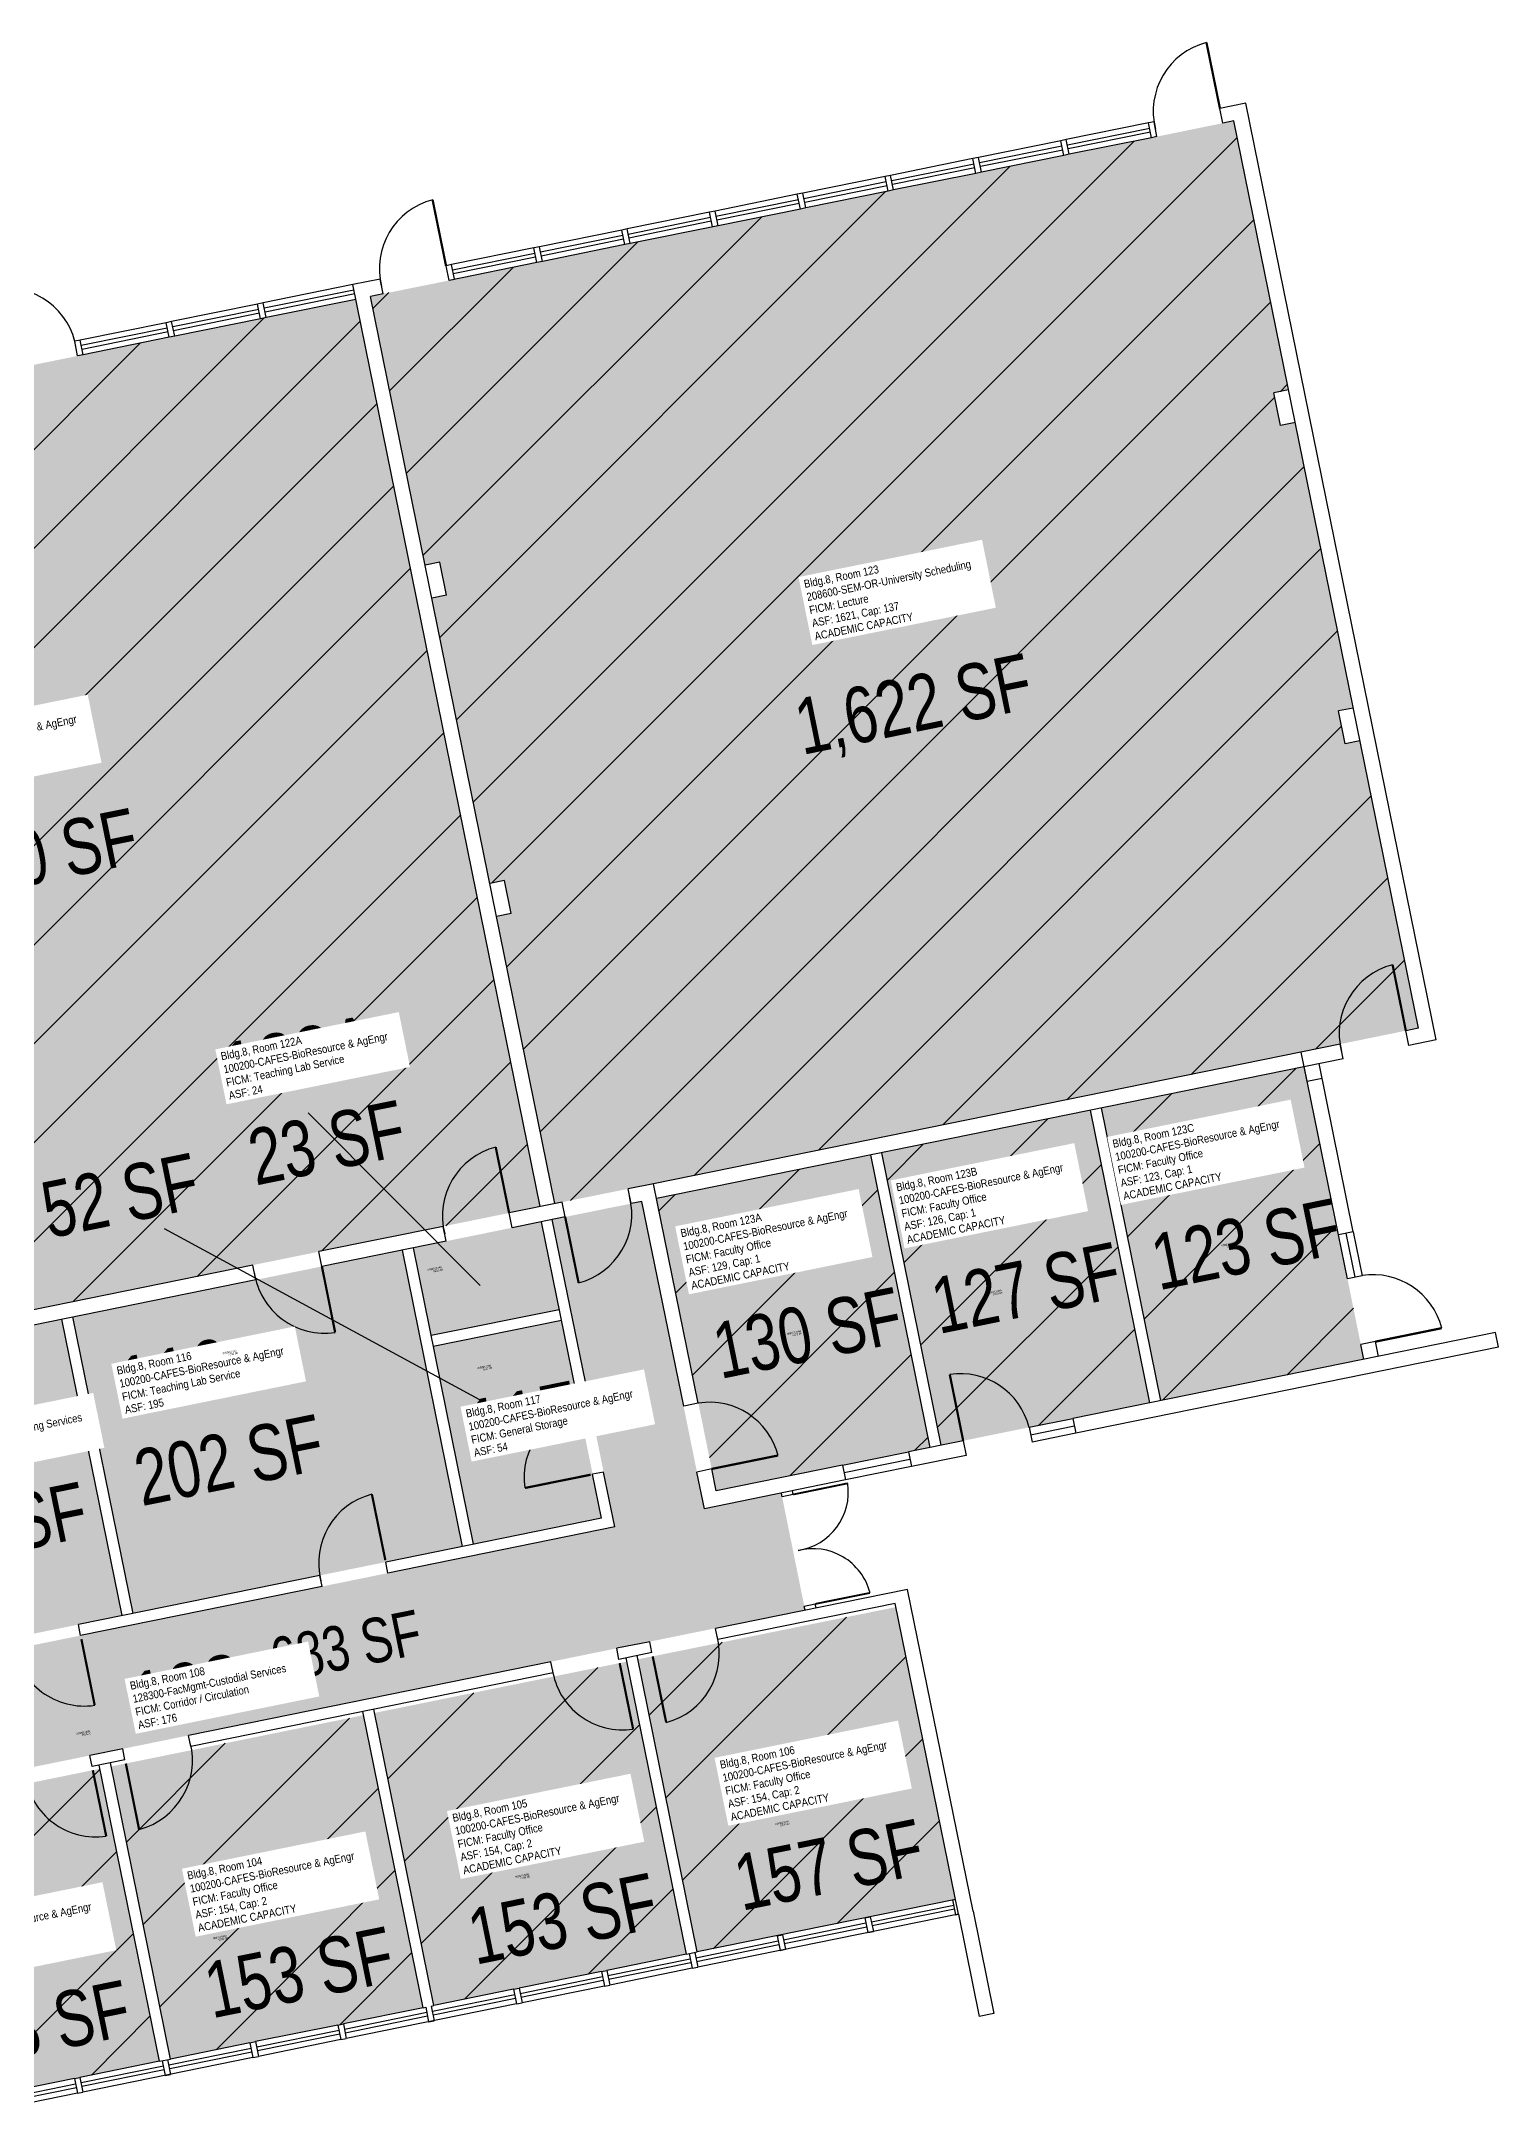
# Model space of a CAD drawing. Header units: inches. Extents: x 69208664 to 69211782, y 27684796 to 27686264.
# Drawn here: x 69211001 to 69211782, y 27685155 to 27686264 of the extents above; entities that cross this region are included whole.
import ezdxf
from ezdxf.enums import TextEntityAlignment as Align

# ---------------------------------------------------------------- set-up
doc = ezdxf.new("R2010")
doc.units = ezdxf.units.IN
doc.header["$MEASUREMENT"] = 0
for name, color, linetype in [('A-DOOR', 2, 'CONTINUOUS'), ('A-GLAZ', 1, 'CONTINUOUS'), ('A-IDEN-RNUM', 7, 'CONTINUOUS'), ('A-IDEN-SNUM', 4, 'CONTINUOUS'), ('A-IDEN-VNUM', 4, 'CONTINUOUS'), ('A-WALL', 5, 'CONTINUOUS'), ('AREA-TEXT', 3, 'CONTINUOUS'), ('Rooms-Capacity', 4, 'CONTINUOUS'), ('Rooms-Category-Color', 7, 'CONTINUOUS'), ('Rooms-College-Color', 7, 'CONTINUOUS'), ('Rooms-Department-Color', 7, 'CONTINUOUS'), ('Rooms-Division-Color', 7, 'CONTINUOUS'), ('Rooms-Information', 7, 'CONTINUOUS')]:
    doc.layers.add(name, color=color, linetype=linetype)
doc.styles.add('CP_AREA', font='arial.ttf', dxfattribs={"height": 15})
doc.styles.add('CP_ROOMSNUMBER', font='arial.ttf', dxfattribs={"height": 1})
doc.styles.add('CP_ROOMVNUMBER', font='arial.ttf', dxfattribs={"width": 0.85, "height": 0.075})
pattern_1 = [(45, (0, 0), (-26.516504294, 26.516504294), [])]

msp = doc.modelspace()

# ---------------------------------------------------------------- hatches: boundary and pattern name
at = {"layer": 'Rooms-Capacity'}
h = msp.add_hatch(dxfattribs=at)
h.set_pattern_fill('ANSI31', color=256, scale=300, style=0)
h.set_pattern_definition(pattern_1)
h.paths.add_polyline_path([(69211329.1, 27685652.5), (69211676, 27685723), (69211738.7, 27685735.8), (69211707.4, 27685889.7), (69211699.5, 27685888.1), (69211696, 27685905.7), (69211703.8, 27685907.3), (69211672.8, 27686060.2), (69211664.9, 27686058.6), (69211661.3, 27686076.2), (69211669.2, 27686077.8), (69211639.9, 27686221.8), (69211595.8, 27686212.8), (69211551.7, 27686203.9), (69211548.8, 27686203.3), (69211504.7, 27686194.3), (69211501.7, 27686193.7), (69211457.6, 27686184.8), (69211454.7, 27686184.2), (69211410.6, 27686175.2), (69211407.7, 27686174.6), (69211363.6, 27686165.6), (69211360.6, 27686165), (69211316.5, 27686156.1), (69211313.6, 27686155.5), (69211269.5, 27686146.5), (69211266.5, 27686145.9), (69211219.5, 27686136.3), (69211177.4, 27686127.8), (69211206.7, 27685983.8), (69211214.5, 27685985.4), (69211218.1, 27685967.8), (69211210.3, 27685966.2), (69211241.3, 27685813.3), (69211249.2, 27685814.9), (69211252.8, 27685797.3), (69211244.9, 27685795.7), (69211276.2, 27685641.8)])
h = msp.add_hatch(dxfattribs=at)
h.set_pattern_fill('ANSI31', color=256, scale=300, style=0)
h.set_pattern_definition(pattern_1)
h.paths.add_polyline_path([(69211268.4, 27685640.2), (69211169.6, 27686126.2), (69211121.6, 27686116.4), (69211118.6, 27686115.8), (69211072.6, 27686106.5), (69211069.6, 27686105.9), (69211023.5, 27686096.5), (69210983.3, 27686088.3), (69210937.3, 27686079), (69210934.3, 27686078.4), (69210888.3, 27686069), (69210885.3, 27686068.4), (69210839.3, 27686059), (69210801.1, 27686051.3), (69210798.1, 27686050.7), (69210753.1, 27686041.5), (69210750.1, 27686040.9), (69210704.1, 27686031.6), (69210703.1, 27686031.4), (69210801.9, 27685545.3)])
h = msp.add_hatch(dxfattribs=at)
h.set_pattern_fill('ANSI31', color=256, scale=300, style=0)
h.set_pattern_definition(pattern_1)
h.paths.add_polyline_path([(69211568.9, 27685693.1), (69211677.6, 27685715.2), (69211709.5, 27685558.4), (69211600.7, 27685536.3)])
h = msp.add_hatch(dxfattribs=at)
h.set_pattern_fill('ANSI31', color=256, scale=300, style=0)
h.set_pattern_definition(pattern_1)
h.paths.add_polyline_path([(69211483.1, 27685512.4), (69211594.8, 27685535.1), (69211563, 27685691.9), (69211451.3, 27685669.1)])
h = msp.add_hatch(dxfattribs=at)
h.set_pattern_fill('ANSI31', color=256, scale=300, style=0)
h.set_pattern_definition(pattern_1)
h.paths.add_polyline_path([(69211330.7, 27685644.6), (69211445.4, 27685668), (69211477.2, 27685511.2), (69211362.6, 27685487.9)])
h = msp.add_hatch(dxfattribs=at)
h.set_pattern_fill('ANSI31', color=256, scale=300, style=0)
h.set_pattern_definition(pattern_1)
h.paths.add_polyline_path([(69211320.7, 27685397.7), (69211352.5, 27685241), (69211490.7, 27685269.1), (69211458.9, 27685425.7)])
h = msp.add_hatch(dxfattribs=at)
h.set_pattern_fill('ANSI31', color=256, scale=300, style=0)
h.set_pattern_definition(pattern_1)
h.paths.add_polyline_path([(69211314.8, 27685396.5), (69211179.6, 27685369), (69211211.4, 27685212.3), (69211254.1, 27685221), (69211257, 27685221.6), (69211301.1, 27685230.5), (69211304, 27685231.1), (69211346.7, 27685239.8)])
h = msp.add_hatch(dxfattribs=at)
h.set_pattern_fill('ANSI31', color=256, scale=300, style=0)
h.set_pattern_definition(pattern_1)
h.paths.add_polyline_path([(69211038.5, 27685340.3), (69211070.3, 27685183.6), (69211112.9, 27685192.3), (69211115.9, 27685192.9), (69211160, 27685201.8), (69211162.9, 27685202.4), (69211205.6, 27685211.1), (69211173.7, 27685367.8)])
h = msp.add_hatch(dxfattribs=at)
h.set_pattern_fill('ANSI31', color=256, scale=300, style=0)
h.set_pattern_definition(pattern_1)
h.paths.add_polyline_path([(69210897.4, 27685311.6), (69210929.2, 27685154.9), (69210971.8, 27685163.6), (69210974.8, 27685164.2), (69211018.9, 27685173.1), (69211021.8, 27685173.7), (69211064.4, 27685182.4), (69211032.6, 27685339.1)])
at = {"layer": 'Rooms-Category-Color', "true_color": 0xffff64}
msp.add_hatch(color=51, dxfattribs=at).paths.add_polyline_path([(69211329.1, 27685652.5), (69211676, 27685723), (69211738.7, 27685735.8), (69211707.4, 27685889.7), (69211699.5, 27685888.1), (69211696, 27685905.7), (69211703.8, 27685907.3), (69211672.8, 27686060.2), (69211664.9, 27686058.6), (69211661.3, 27686076.2), (69211669.2, 27686077.8), (69211639.9, 27686221.8), (69211595.8, 27686212.8), (69211551.7, 27686203.9), (69211548.8, 27686203.3), (69211504.7, 27686194.3), (69211501.7, 27686193.7), (69211457.6, 27686184.8), (69211454.7, 27686184.2), (69211410.6, 27686175.2), (69211407.7, 27686174.6), (69211363.6, 27686165.6), (69211360.6, 27686165), (69211316.5, 27686156.1), (69211313.6, 27686155.5), (69211269.5, 27686146.5), (69211266.5, 27686145.9), (69211219.5, 27686136.3), (69211177.4, 27686127.8), (69211206.7, 27685983.8), (69211214.5, 27685985.4), (69211218.1, 27685967.8), (69211210.3, 27685966.2), (69211241.3, 27685813.3), (69211249.2, 27685814.9), (69211252.8, 27685797.3), (69211244.9, 27685795.7), (69211276.2, 27685641.8)])
at = {"layer": 'Rooms-Category-Color', "true_color": 0xe3f498}
for points in [[(69211268.4, 27685640.2), (69211169.6, 27686126.2), (69211121.6, 27686116.4), (69211118.6, 27686115.8), (69211072.6, 27686106.5), (69211069.6, 27686105.9), (69211023.5, 27686096.5), (69210983.3, 27686088.3), (69210937.3, 27686079), (69210934.3, 27686078.4), (69210888.3, 27686069), (69210885.3, 27686068.4), (69210839.3, 27686059), (69210801.1, 27686051.3), (69210798.1, 27686050.7), (69210753.1, 27686041.5), (69210750.1, 27686040.9), (69210704.1, 27686031.6), (69210703.1, 27686031.4), (69210801.9, 27685545.3)], [(69211200.4, 27685618.1), (69211209.9, 27685571.1), (69211278.5, 27685585), (69211269, 27685632.1)], [(69211050.4, 27685422.3), (69211226.8, 27685458.2), (69211194.5, 27685616.9), (69211018.1, 27685581.1)]]:
    msp.add_hatch(color=61, dxfattribs=at).paths.add_polyline_path(points)
at = {"layer": 'Rooms-Category-Color', "true_color": 0xfa9ba3}
for points in [[(69211568.9, 27685693.1), (69211677.6, 27685715.2), (69211709.5, 27685558.4), (69211600.7, 27685536.3)], [(69211483.1, 27685512.4), (69211594.8, 27685535.1), (69211563, 27685691.9), (69211451.3, 27685669.1)], [(69211330.7, 27685644.6), (69211445.4, 27685668), (69211477.2, 27685511.2), (69211362.6, 27685487.9)], [(69211320.7, 27685397.7), (69211352.5, 27685241), (69211490.7, 27685269.1), (69211458.9, 27685425.7)], [(69211314.8, 27685396.5), (69211179.6, 27685369), (69211211.4, 27685212.3), (69211254.1, 27685221), (69211257, 27685221.6), (69211301.1, 27685230.5), (69211304, 27685231.1), (69211346.7, 27685239.8)], [(69211038.5, 27685340.3), (69211070.3, 27685183.6), (69211112.9, 27685192.3), (69211115.9, 27685192.9), (69211160, 27685201.8), (69211162.9, 27685202.4), (69211205.6, 27685211.1), (69211173.7, 27685367.8)], [(69210897.4, 27685311.6), (69210929.2, 27685154.9), (69210971.8, 27685163.6), (69210974.8, 27685164.2), (69211018.9, 27685173.1), (69211021.8, 27685173.7), (69211064.4, 27685182.4), (69211032.6, 27685339.1)]]:
    msp.add_hatch(color=241, dxfattribs=at).paths.add_polyline_path(points)
at = {"layer": 'Rooms-Category-Color', "true_color": 0xadadad}
for points in [[(69210591.1, 27685347.3), (69210569.2, 27685455.2), (69210610.3, 27685463.5), (69210602, 27685504.7), (69210794, 27685543.7), (69210782.9, 27685598.7), (69210602.5, 27685562), (69210585.8, 27685644.3), (69210534.9, 27685634), (69210551.6, 27685551.5), (69210488.9, 27685538.8), (69210547.8, 27685248.7), (69211410.2, 27685424.1), (69211397.5, 27685486.8), (69211356.3, 27685478.4), (69211322.8, 27685643), (69211274.8, 27685633.3), (69211308.3, 27685468.6), (69210595.9, 27685323.8)], [(69211012.2, 27685579.9), (69210900.5, 27685557.2), (69210932.8, 27685398.4), (69211044.5, 27685421.1)]]:
    msp.add_hatch(color=253, dxfattribs=at).paths.add_polyline_path(points)
at = {"layer": 'Rooms-Category-Color', "true_color": 0xe3c5e1}
msp.add_hatch(color=254, dxfattribs=at).paths.add_polyline_path([(69211211.1, 27685565.2), (69211232.6, 27685459.4), (69211301.2, 27685473.3), (69211279.7, 27685579.2)])
at = {"layer": 'Rooms-College-Color', "true_color": 0xffff64}
msp.add_hatch(color=51, dxfattribs=at).paths.add_polyline_path([(69211329.1, 27685652.5), (69211676, 27685723), (69211738.7, 27685735.8), (69211707.4, 27685889.7), (69211699.5, 27685888.1), (69211696, 27685905.7), (69211703.8, 27685907.3), (69211672.8, 27686060.2), (69211664.9, 27686058.6), (69211661.3, 27686076.2), (69211669.2, 27686077.8), (69211639.9, 27686221.8), (69211595.8, 27686212.8), (69211551.7, 27686203.9), (69211548.8, 27686203.3), (69211504.7, 27686194.3), (69211501.7, 27686193.7), (69211457.6, 27686184.8), (69211454.7, 27686184.2), (69211410.6, 27686175.2), (69211407.7, 27686174.6), (69211363.6, 27686165.6), (69211360.6, 27686165), (69211316.5, 27686156.1), (69211313.6, 27686155.5), (69211269.5, 27686146.5), (69211266.5, 27686145.9), (69211219.5, 27686136.3), (69211177.4, 27686127.8), (69211206.7, 27685983.8), (69211214.5, 27685985.4), (69211218.1, 27685967.8), (69211210.3, 27685966.2), (69211241.3, 27685813.3), (69211249.2, 27685814.9), (69211252.8, 27685797.3), (69211244.9, 27685795.7), (69211276.2, 27685641.8)])
at = {"layer": 'Rooms-College-Color', "true_color": 0xe3c5e1}
for points in [[(69211268.4, 27685640.2), (69211169.6, 27686126.2), (69211121.6, 27686116.4), (69211118.6, 27686115.8), (69211072.6, 27686106.5), (69211069.6, 27686105.9), (69211023.5, 27686096.5), (69210983.3, 27686088.3), (69210937.3, 27686079), (69210934.3, 27686078.4), (69210888.3, 27686069), (69210885.3, 27686068.4), (69210839.3, 27686059), (69210801.1, 27686051.3), (69210798.1, 27686050.7), (69210753.1, 27686041.5), (69210750.1, 27686040.9), (69210704.1, 27686031.6), (69210703.1, 27686031.4), (69210801.9, 27685545.3)], [(69211568.9, 27685693.1), (69211677.6, 27685715.2), (69211709.5, 27685558.4), (69211600.7, 27685536.3)], [(69211483.1, 27685512.4), (69211594.8, 27685535.1), (69211563, 27685691.9), (69211451.3, 27685669.1)], [(69211330.7, 27685644.6), (69211445.4, 27685668), (69211477.2, 27685511.2), (69211362.6, 27685487.9)], [(69210591.1, 27685347.3), (69210569.2, 27685455.2), (69210610.3, 27685463.5), (69210602, 27685504.7), (69210794, 27685543.7), (69210782.9, 27685598.7), (69210602.5, 27685562), (69210585.8, 27685644.3), (69210534.9, 27685634), (69210551.6, 27685551.5), (69210488.9, 27685538.8), (69210547.8, 27685248.7), (69211410.2, 27685424.1), (69211397.5, 27685486.8), (69211356.3, 27685478.4), (69211322.8, 27685643), (69211274.8, 27685633.3), (69211308.3, 27685468.6), (69210595.9, 27685323.8)], [(69211200.4, 27685618.1), (69211209.9, 27685571.1), (69211278.5, 27685585), (69211269, 27685632.1)], [(69211050.4, 27685422.3), (69211226.8, 27685458.2), (69211194.5, 27685616.9), (69211018.1, 27685581.1)], [(69211211.1, 27685565.2), (69211232.6, 27685459.4), (69211301.2, 27685473.3), (69211279.7, 27685579.2)], [(69211320.7, 27685397.7), (69211352.5, 27685241), (69211490.7, 27685269.1), (69211458.9, 27685425.7)], [(69211314.8, 27685396.5), (69211179.6, 27685369), (69211211.4, 27685212.3), (69211254.1, 27685221), (69211257, 27685221.6), (69211301.1, 27685230.5), (69211304, 27685231.1), (69211346.7, 27685239.8)], [(69211038.5, 27685340.3), (69211070.3, 27685183.6), (69211112.9, 27685192.3), (69211115.9, 27685192.9), (69211160, 27685201.8), (69211162.9, 27685202.4), (69211205.6, 27685211.1), (69211173.7, 27685367.8)], [(69210897.4, 27685311.6), (69210929.2, 27685154.9), (69210971.8, 27685163.6), (69210974.8, 27685164.2), (69211018.9, 27685173.1), (69211021.8, 27685173.7), (69211064.4, 27685182.4), (69211032.6, 27685339.1)]]:
    msp.add_hatch(color=254, dxfattribs=at).paths.add_polyline_path(points)
at = {"layer": 'Rooms-College-Color', "true_color": 0xadadad}
msp.add_hatch(color=253, dxfattribs=at).paths.add_polyline_path([(69211012.2, 27685579.9), (69210900.5, 27685557.2), (69210932.8, 27685398.4), (69211044.5, 27685421.1)])
at = {"layer": 'Rooms-Department-Color', "true_color": 0x003fff}
msp.add_hatch(color=160, dxfattribs=at).paths.add_polyline_path([(69211329.1, 27685652.5), (69211676, 27685723), (69211738.7, 27685735.8), (69211707.4, 27685889.7), (69211699.5, 27685888.1), (69211696, 27685905.7), (69211703.8, 27685907.3), (69211672.8, 27686060.2), (69211664.9, 27686058.6), (69211661.3, 27686076.2), (69211669.2, 27686077.8), (69211639.9, 27686221.8), (69211595.8, 27686212.8), (69211551.7, 27686203.9), (69211548.8, 27686203.3), (69211504.7, 27686194.3), (69211501.7, 27686193.7), (69211457.6, 27686184.8), (69211454.7, 27686184.2), (69211410.6, 27686175.2), (69211407.7, 27686174.6), (69211363.6, 27686165.6), (69211360.6, 27686165), (69211316.5, 27686156.1), (69211313.6, 27686155.5), (69211269.5, 27686146.5), (69211266.5, 27686145.9), (69211219.5, 27686136.3), (69211177.4, 27686127.8), (69211206.7, 27685983.8), (69211214.5, 27685985.4), (69211218.1, 27685967.8), (69211210.3, 27685966.2), (69211241.3, 27685813.3), (69211249.2, 27685814.9), (69211252.8, 27685797.3), (69211244.9, 27685795.7), (69211276.2, 27685641.8)])
at = {"layer": 'Rooms-Department-Color', "true_color": 0xe3c5e1}
for points in [[(69211268.4, 27685640.2), (69211169.6, 27686126.2), (69211121.6, 27686116.4), (69211118.6, 27686115.8), (69211072.6, 27686106.5), (69211069.6, 27686105.9), (69211023.5, 27686096.5), (69210983.3, 27686088.3), (69210937.3, 27686079), (69210934.3, 27686078.4), (69210888.3, 27686069), (69210885.3, 27686068.4), (69210839.3, 27686059), (69210801.1, 27686051.3), (69210798.1, 27686050.7), (69210753.1, 27686041.5), (69210750.1, 27686040.9), (69210704.1, 27686031.6), (69210703.1, 27686031.4), (69210801.9, 27685545.3)], [(69211568.9, 27685693.1), (69211677.6, 27685715.2), (69211709.5, 27685558.4), (69211600.7, 27685536.3)], [(69211483.1, 27685512.4), (69211594.8, 27685535.1), (69211563, 27685691.9), (69211451.3, 27685669.1)], [(69211330.7, 27685644.6), (69211445.4, 27685668), (69211477.2, 27685511.2), (69211362.6, 27685487.9)], [(69211200.4, 27685618.1), (69211209.9, 27685571.1), (69211278.5, 27685585), (69211269, 27685632.1)], [(69211050.4, 27685422.3), (69211226.8, 27685458.2), (69211194.5, 27685616.9), (69211018.1, 27685581.1)], [(69211211.1, 27685565.2), (69211232.6, 27685459.4), (69211301.2, 27685473.3), (69211279.7, 27685579.2)], [(69211320.7, 27685397.7), (69211352.5, 27685241), (69211490.7, 27685269.1), (69211458.9, 27685425.7)], [(69211314.8, 27685396.5), (69211179.6, 27685369), (69211211.4, 27685212.3), (69211254.1, 27685221), (69211257, 27685221.6), (69211301.1, 27685230.5), (69211304, 27685231.1), (69211346.7, 27685239.8)], [(69211038.5, 27685340.3), (69211070.3, 27685183.6), (69211112.9, 27685192.3), (69211115.9, 27685192.9), (69211160, 27685201.8), (69211162.9, 27685202.4), (69211205.6, 27685211.1), (69211173.7, 27685367.8)], [(69210897.4, 27685311.6), (69210929.2, 27685154.9), (69210971.8, 27685163.6), (69210974.8, 27685164.2), (69211018.9, 27685173.1), (69211021.8, 27685173.7), (69211064.4, 27685182.4), (69211032.6, 27685339.1)]]:
    msp.add_hatch(color=254, dxfattribs=at).paths.add_polyline_path(points)
at = {"layer": 'Rooms-Department-Color', "true_color": 0xacacac}
for points in [[(69210591.1, 27685347.3), (69210569.2, 27685455.2), (69210610.3, 27685463.5), (69210602, 27685504.7), (69210794, 27685543.7), (69210782.9, 27685598.7), (69210602.5, 27685562), (69210585.8, 27685644.3), (69210534.9, 27685634), (69210551.6, 27685551.5), (69210488.9, 27685538.8), (69210547.8, 27685248.7), (69211410.2, 27685424.1), (69211397.5, 27685486.8), (69211356.3, 27685478.4), (69211322.8, 27685643), (69211274.8, 27685633.3), (69211308.3, 27685468.6), (69210595.9, 27685323.8)], [(69211012.2, 27685579.9), (69210900.5, 27685557.2), (69210932.8, 27685398.4), (69211044.5, 27685421.1)]]:
    msp.add_hatch(color=253, dxfattribs=at).paths.add_polyline_path(points)
at = {"layer": 'Rooms-Division-Color', "true_color": 0x003fff}
msp.add_hatch(color=160, dxfattribs=at).paths.add_polyline_path([(69211329.1, 27685652.5), (69211676, 27685723), (69211738.7, 27685735.8), (69211707.4, 27685889.7), (69211699.5, 27685888.1), (69211696, 27685905.7), (69211703.8, 27685907.3), (69211672.8, 27686060.2), (69211664.9, 27686058.6), (69211661.3, 27686076.2), (69211669.2, 27686077.8), (69211639.9, 27686221.8), (69211595.8, 27686212.8), (69211551.7, 27686203.9), (69211548.8, 27686203.3), (69211504.7, 27686194.3), (69211501.7, 27686193.7), (69211457.6, 27686184.8), (69211454.7, 27686184.2), (69211410.6, 27686175.2), (69211407.7, 27686174.6), (69211363.6, 27686165.6), (69211360.6, 27686165), (69211316.5, 27686156.1), (69211313.6, 27686155.5), (69211269.5, 27686146.5), (69211266.5, 27686145.9), (69211219.5, 27686136.3), (69211177.4, 27686127.8), (69211206.7, 27685983.8), (69211214.5, 27685985.4), (69211218.1, 27685967.8), (69211210.3, 27685966.2), (69211241.3, 27685813.3), (69211249.2, 27685814.9), (69211252.8, 27685797.3), (69211244.9, 27685795.7), (69211276.2, 27685641.8)])
at = {"layer": 'Rooms-Division-Color', "true_color": 0xe3c5e1}
for points in [[(69211268.4, 27685640.2), (69211169.6, 27686126.2), (69211121.6, 27686116.4), (69211118.6, 27686115.8), (69211072.6, 27686106.5), (69211069.6, 27686105.9), (69211023.5, 27686096.5), (69210983.3, 27686088.3), (69210937.3, 27686079), (69210934.3, 27686078.4), (69210888.3, 27686069), (69210885.3, 27686068.4), (69210839.3, 27686059), (69210801.1, 27686051.3), (69210798.1, 27686050.7), (69210753.1, 27686041.5), (69210750.1, 27686040.9), (69210704.1, 27686031.6), (69210703.1, 27686031.4), (69210801.9, 27685545.3)], [(69211568.9, 27685693.1), (69211677.6, 27685715.2), (69211709.5, 27685558.4), (69211600.7, 27685536.3)], [(69211483.1, 27685512.4), (69211594.8, 27685535.1), (69211563, 27685691.9), (69211451.3, 27685669.1)], [(69211330.7, 27685644.6), (69211445.4, 27685668), (69211477.2, 27685511.2), (69211362.6, 27685487.9)], [(69211200.4, 27685618.1), (69211209.9, 27685571.1), (69211278.5, 27685585), (69211269, 27685632.1)], [(69211050.4, 27685422.3), (69211226.8, 27685458.2), (69211194.5, 27685616.9), (69211018.1, 27685581.1)], [(69211211.1, 27685565.2), (69211232.6, 27685459.4), (69211301.2, 27685473.3), (69211279.7, 27685579.2)], [(69211320.7, 27685397.7), (69211352.5, 27685241), (69211490.7, 27685269.1), (69211458.9, 27685425.7)], [(69211314.8, 27685396.5), (69211179.6, 27685369), (69211211.4, 27685212.3), (69211254.1, 27685221), (69211257, 27685221.6), (69211301.1, 27685230.5), (69211304, 27685231.1), (69211346.7, 27685239.8)], [(69211038.5, 27685340.3), (69211070.3, 27685183.6), (69211112.9, 27685192.3), (69211115.9, 27685192.9), (69211160, 27685201.8), (69211162.9, 27685202.4), (69211205.6, 27685211.1), (69211173.7, 27685367.8)], [(69210897.4, 27685311.6), (69210929.2, 27685154.9), (69210971.8, 27685163.6), (69210974.8, 27685164.2), (69211018.9, 27685173.1), (69211021.8, 27685173.7), (69211064.4, 27685182.4), (69211032.6, 27685339.1)]]:
    msp.add_hatch(color=254, dxfattribs=at).paths.add_polyline_path(points)
at = {"layer": 'Rooms-Division-Color', "true_color": 0xadadad}
for points in [[(69210591.1, 27685347.3), (69210569.2, 27685455.2), (69210610.3, 27685463.5), (69210602, 27685504.7), (69210794, 27685543.7), (69210782.9, 27685598.7), (69210602.5, 27685562), (69210585.8, 27685644.3), (69210534.9, 27685634), (69210551.6, 27685551.5), (69210488.9, 27685538.8), (69210547.8, 27685248.7), (69211410.2, 27685424.1), (69211397.5, 27685486.8), (69211356.3, 27685478.4), (69211322.8, 27685643), (69211274.8, 27685633.3), (69211308.3, 27685468.6), (69210595.9, 27685323.8)], [(69211012.2, 27685579.9), (69210900.5, 27685557.2), (69210932.8, 27685398.4), (69211044.5, 27685421.1)]]:
    msp.add_hatch(color=253, dxfattribs=at).paths.add_polyline_path(points)

# ---------------------------------------------------------------- linework, layer by layer
at = {"layer": 'A-DOOR'}
for points, const_width in [([(69211632.4, 27686228.5), (69211625.2, 27686263.8)], 1.2), ([(69211217.9, 27686144.2), (69211210.7, 27686179.5)], 1.2), ([(69211732, 27685734.4), (69211724.9, 27685769.7)], 1.2), ([(69211251.7, 27685636.8), (69211244.5, 27685672.1)], 1.2), ([(69211281.7, 27685634.7), (69211288.9, 27685599.4)], 1.2), ([(69211151.4, 27685608.2), (69211158.5, 27685572.9)], 1.2), ([(69211715.8, 27685567.9), (69211751.2, 27685575.1)], 1.21), ([(69211494.9, 27685514.8), (69211487.7, 27685550.3)], 1.21), ([(69211360.2, 27685499.7), (69211395.7, 27685506.9)], 1.21), ([(69211295.4, 27685496.6), (69211260.2, 27685489.5)], 1.2), ([(69211185.4, 27685450.8), (69211178.2, 27685486.1)], 1.2), ([(69211403.8, 27685486), (69211433.1, 27685492)], 0.997), ([(69211415.7, 27685427.4), (69211445, 27685433.3)], 0.997), ([(69211022.6, 27685408.5), (69211029.7, 27685373.2)], 1.2), ([(69211310.9, 27685395.7), (69211318.1, 27685360.4)], 1.2), ([(69211328.6, 27685399.3), (69211335.8, 27685364)], 1.2), ([(69211046.4, 27685341.9), (69211053.5, 27685306.6)], 1.2), ([(69211028.7, 27685338.3), (69211035.9, 27685303)], 1.2)]:
    msp.add_lwpolyline(points, dxfattribs=dict(at, const_width=const_width))
for centre, radius, start, end in [((69211634.8, 27686226.9), 38.1, 104.5185, 194.5185), ((69211220.3, 27686142.7), 38.1, 104.5185, 194.5185), ((69210982.2, 27686094.2), 38.1, 8.4645, 98.4645), ((69211734.4, 27685732.9), 38.1, 104.5185, 194.5185), ((69211254.1, 27685635.2), 38.1, 104.5185, 194.5185), ((69211279.3, 27685636.2), 38.1, 284.5185, 14.5185), ((69211152.9, 27685610.5), 38.1, 188.4645, 278.4645), ((69211714.5, 27685565.8), 37.9, 14.2681, 99.0238), ((69211493.4, 27685512.8), 37.9, 13.9592, 98.7149), ((69211297.8, 27685495.1), 38.1, 98.4645, 188.4645), ((69211359, 27685497.5), 37.9, 14.2681, 99.0238), ((69211187.8, 27685449.3), 38.1, 104.5185, 194.5185), ((69211401.8, 27685487.3), 31.6, 278.4645, 8.4645), ((69211414.4, 27685425.4), 31.6, 14.5185, 104.5185), ((69211326.2, 27685400.8), 38.1, 284.5185, 14.5185), ((69211024.1, 27685410.8), 38.1, 188.4645, 278.4645), ((69211312.5, 27685398), 38.1, 188.4645, 278.4645), ((69211044, 27685343.5), 38.1, 284.5185, 14.5185), ((69211030.3, 27685340.7), 38.1, 188.4645, 278.4645)]:
    msp.add_arc(centre, radius, start, end, dxfattribs=at)
at = {"layer": 'A-GLAZ'}
for p, q in [((69211594.2, 27686220.7), (69211550.1, 27686211.8)), ((69211594.8, 27686217.8), (69211550.7, 27686208.8)), ((69211595.2, 27686215.8), (69211551.1, 27686206.8)), ((69211547.2, 27686211.2), (69211503.1, 27686202.2)), ((69211547.8, 27686208.2), (69211503.7, 27686199.3)), ((69211548.2, 27686206.2), (69211504.1, 27686197.3)), ((69211595.8, 27686212.8), (69211551.7, 27686203.9)), ((69211500.1, 27686201.6), (69211456, 27686192.6)), ((69211500.7, 27686198.7), (69211456.6, 27686189.7)), ((69211501.1, 27686196.7), (69211457, 27686187.7)), ((69211501.7, 27686193.7), (69211457.6, 27686184.8)), ((69211548.8, 27686203.3), (69211504.7, 27686194.3)), ((69211406, 27686182.5), (69211362, 27686173.5)), ((69211453.1, 27686192), (69211409, 27686183.1)), ((69211453.7, 27686189.1), (69211409.6, 27686180.1)), ((69211454.1, 27686187.1), (69211410, 27686178.1)), ((69211454.7, 27686184.2), (69211410.6, 27686175.2)), ((69211359, 27686172.9), (69211314.9, 27686163.9)), ((69211406.6, 27686179.5), (69211362.5, 27686170.6)), ((69211407.1, 27686177.5), (69211363, 27686168.6)), ((69211407.7, 27686174.6), (69211363.6, 27686165.6)), ((69211312, 27686163.3), (69211267.9, 27686154.4)), ((69211312.6, 27686160.4), (69211268.5, 27686151.4)), ((69211359.6, 27686170), (69211315.5, 27686161)), ((69211360, 27686168), (69211315.9, 27686159)), ((69211363.6, 27686165.6), (69211316.5, 27686156.1)), ((69211264.9, 27686153.8), (69211220.8, 27686144.8)), ((69211265.5, 27686150.8), (69211221.4, 27686141.9)), ((69211313, 27686158.4), (69211268.9, 27686149.4)), ((69211313.6, 27686155.5), (69211269.5, 27686146.5)), ((69211266.5, 27686145.9), (69211219.5, 27686136.3)), ((69211265.9, 27686148.8), (69211221.8, 27686139.9)), ((69211168, 27686134.1), (69211120, 27686124.3)), ((69211168.6, 27686131.1), (69211120.5, 27686121.4)), ((69211169, 27686129.1), (69211121, 27686119.4)), ((69211117, 27686123.7), (69211070.9, 27686114.3)), ((69211117.6, 27686120.8), (69211071.5, 27686111.4)), ((69211118, 27686118.8), (69211072, 27686109.4)), ((69211118.6, 27686115.8), (69211072.6, 27686106.5)), ((69211169.6, 27686126.2), (69211121.6, 27686116.4)), ((69211068, 27686113.7), (69211021.9, 27686104.4)), ((69211068.6, 27686110.8), (69211022.5, 27686101.4)), ((69211069, 27686108.8), (69211023, 27686099.4)), ((69211069.6, 27686105.9), (69211023.5, 27686096.5)), ((69211700.7, 27685601.6), (69211695.9, 27685625.1)), ((69211699.9, 27685625.9), (69211704.7, 27685602.4)), ((69211703.8, 27685626.7), (69211708.6, 27685603.2)), ((69211530.2, 27685522), (69211553.7, 27685526.7)), ((69211531, 27685518), (69211554.5, 27685522.8)), ((69211555.3, 27685518.9), (69211531.8, 27685514.1)), ((69211430.3, 27685501.7), (69211465.6, 27685508.8)), ((69211431.1, 27685497.7), (69211466.4, 27685504.9)), ((69211467.2, 27685501), (69211431.9, 27685493.8)), ((69211490.7, 27685269.1), (69211352.5, 27685241)), ((69211489.8, 27685265.8), (69211445.7, 27685256.9)), ((69211490.3, 27685263.8), (69211446.2, 27685254.9)), ((69211492.3, 27685261.2), (69211352.7, 27685232.8)), ((69211442.8, 27685256.3), (69211398.7, 27685247.3)), ((69211443.2, 27685254.3), (69211399.1, 27685245.3)), ((69211346.7, 27685239.8), (69211304, 27685231.1)), ((69211395.8, 27685246.7), (69211351.7, 27685237.7)), ((69211396.2, 27685244.7), (69211352.1, 27685235.7)), ((69211301.1, 27685230.5), (69211257, 27685221.6)), ((69211348.7, 27685237.1), (69211304.6, 27685228.2)), ((69211349.1, 27685235.1), (69211305, 27685226.2)), ((69211349.7, 27685232.2), (69211305.6, 27685223.2)), ((69211254.7, 27685218), (69211210.6, 27685209.1)), ((69211254.1, 27685221), (69211211.4, 27685212.3)), ((69211301.7, 27685227.6), (69211257.6, 27685218.6)), ((69211302.1, 27685225.6), (69211258, 27685216.6)), ((69211302.7, 27685222.6), (69211258.6, 27685213.7)), ((69211205.6, 27685211.1), (69211162.9, 27685202.4)), ((69211207.6, 27685208.5), (69211163.5, 27685199.5)), ((69211208, 27685206.5), (69211163.9, 27685197.5)), ((69211255.7, 27685213.1), (69211164.5, 27685194.6)), ((69211255.1, 27685216), (69211211, 27685207.1)), ((69211160, 27685201.8), (69211115.9, 27685192.9)), ((69211160.6, 27685198.9), (69211116.5, 27685189.9)), ((69211161, 27685196.9), (69211116.9, 27685187.9)), ((69211114.5, 27685184.4), (69211023.4, 27685165.9)), ((69211113.5, 27685189.3), (69211069.4, 27685180.4)), ((69211113.9, 27685187.3), (69211069.9, 27685178.4)), ((69211112.9, 27685192.3), (69211070.3, 27685183.6)), ((69211161.6, 27685194), (69211117.5, 27685185)), ((69211018.9, 27685173.1), (69210974.8, 27685164.2)), ((69211064.4, 27685182.4), (69211021.8, 27685173.7)), ((69211066.5, 27685179.8), (69211022.4, 27685170.8)), ((69211066.9, 27685177.8), (69211022.8, 27685168.8)), ((69211019.5, 27685170.2), (69210975.4, 27685161.2)), ((69211019.9, 27685168.2), (69210975.8, 27685159.2)), ((69211020.5, 27685165.3), (69210976.4, 27685156.3))]:
    msp.add_line(p, q, dxfattribs=at)
at = {"layer": 'A-IDEN-VNUM'}
msp.add_lwpolyline([(69211144, 27685690.4), (69211236.2, 27685598)], dxfattribs=at)
at = {"layer": 'A-WALL'}
for p, q in [((69211646.2, 27686231.3), (69211632.4, 27686228.5)), ((69211634, 27686220.6), (69211632.4, 27686228.5)), ((69211748.2, 27685729.5), (69211646.2, 27686231.3)), ((69211597.1, 27686221.3), (69211594.2, 27686220.7)), ((69211595.8, 27686212.8), (69211594.2, 27686220.7)), ((69211598.7, 27686213.4), (69211597.1, 27686221.3)), ((69211639.9, 27686221.8), (69211634, 27686220.6)), ((69211738.7, 27685735.8), (69211639.9, 27686221.8)), ((69211550.1, 27686211.8), (69211547.2, 27686211.2)), ((69211548.8, 27686203.3), (69211547.2, 27686211.2)), ((69211551.7, 27686203.9), (69211550.1, 27686211.8)), ((69211598.7, 27686213.4), (69211595.8, 27686212.8)), ((69211503.1, 27686202.2), (69211500.1, 27686201.6)), ((69211501.7, 27686193.7), (69211500.1, 27686201.6)), ((69211504.7, 27686194.3), (69211501.7, 27686193.7)), ((69211504.7, 27686194.3), (69211503.1, 27686202.2)), ((69211551.7, 27686203.9), (69211548.8, 27686203.3)), ((69211409, 27686183.1), (69211406, 27686182.5)), ((69211407.7, 27686174.6), (69211406, 27686182.5)), ((69211410.6, 27686175.2), (69211409, 27686183.1)), ((69211456, 27686192.6), (69211453.1, 27686192)), ((69211454.7, 27686184.2), (69211453.1, 27686192)), ((69211457.6, 27686184.8), (69211454.7, 27686184.2)), ((69211457.6, 27686184.8), (69211456, 27686192.6)), ((69211362, 27686173.5), (69211359, 27686172.9)), ((69211360.6, 27686165), (69211359, 27686172.9)), ((69211363.6, 27686165.6), (69211362, 27686173.5)), ((69211410.6, 27686175.2), (69211407.7, 27686174.6)), ((69211314.9, 27686163.9), (69211312, 27686163.3)), ((69211313.6, 27686155.5), (69211312, 27686163.3)), ((69211316.5, 27686156.1), (69211314.9, 27686163.9)), ((69211363.6, 27686165.6), (69211360.6, 27686165)), ((69211267.9, 27686154.4), (69211264.9, 27686153.8)), ((69211266.5, 27686145.9), (69211264.9, 27686153.8)), ((69211269.5, 27686146.5), (69211267.9, 27686154.4)), ((69211316.5, 27686156.1), (69211313.6, 27686155.5)), ((69211220.8, 27686144.8), (69211217.9, 27686144.2)), ((69211219.5, 27686136.3), (69211217.9, 27686144.2)), ((69211222.4, 27686137), (69211220.8, 27686144.8)), ((69211269.5, 27686146.5), (69211266.5, 27686145.9)), ((69211182.6, 27686137), (69211168, 27686134.1)), ((69211268.4, 27685640.2), (69211168, 27686134.1)), ((69211184.2, 27686129.2), (69211177.4, 27686127.8)), ((69211276.2, 27685641.8), (69211177.4, 27686127.8)), ((69211184.2, 27686129.2), (69211182.6, 27686137)), ((69211222.4, 27686136.9), (69211219.5, 27686136.3)), ((69211120, 27686124.3), (69211117, 27686123.7)), ((69211118.6, 27686115.8), (69211117, 27686123.7)), ((69211121.6, 27686116.4), (69211118.6, 27686115.8)), ((69211121.6, 27686116.4), (69211120, 27686124.3)), ((69211070.9, 27686114.3), (69211068, 27686113.7)), ((69211069.6, 27686105.9), (69211068, 27686113.7)), ((69211072.6, 27686106.5), (69211069.6, 27686105.9)), ((69211072.6, 27686106.5), (69211070.9, 27686114.3)), ((69211021.9, 27686104.4), (69211019, 27686103.8)), ((69211020.6, 27686095.9), (69211019, 27686103.8)), ((69211023.5, 27686096.5), (69211020.6, 27686095.9)), ((69211023.5, 27686096.5), (69211021.9, 27686104.4)), ((69211669.2, 27686077.8), (69211661.3, 27686076.2)), ((69211664.9, 27686058.6), (69211661.3, 27686076.2)), ((69211672.8, 27686060.2), (69211664.9, 27686058.6)), ((69211214.5, 27685985.4), (69211206.7, 27685983.8)), ((69211218.1, 27685967.8), (69211214.5, 27685985.4)), ((69211218.1, 27685967.8), (69211210.3, 27685966.2)), ((69211703.8, 27685907.3), (69211696, 27685905.7)), ((69211699.5, 27685888.1), (69211696, 27685905.7)), ((69211707.4, 27685889.7), (69211699.5, 27685888.1)), ((69211249.2, 27685814.9), (69211241.3, 27685813.3)), ((69211252.8, 27685797.3), (69211249.2, 27685814.9)), ((69211252.8, 27685797.3), (69211244.9, 27685795.7)), ((69211733.6, 27685726.6), (69211724.9, 27685769.7)), ((69211738.7, 27685735.8), (69211732, 27685734.4)), ((69211748.2, 27685729.5), (69211733.6, 27685726.6)), ((69211696.8, 27685727.3), (69211329.1, 27685652.5)), ((69211698.4, 27685719.4), (69211330.7, 27685644.6)), ((69211679.2, 27685707.3), (69211676, 27685723)), ((69211687.1, 27685708.9), (69211685.5, 27685716.8)), ((69211703.8, 27685626.7), (69211685.5, 27685716.8)), ((69211698.4, 27685719.4), (69211696.8, 27685727.3)), ((69211695.9, 27685625.1), (69211677.6, 27685715.2)), ((69211687.1, 27685708.9), (69211679.2, 27685707.3)), ((69211594.8, 27685535.1), (69211563, 27685691.9)), ((69211600.7, 27685536.3), (69211568.9, 27685693.1)), ((69211477.2, 27685511.2), (69211445.4, 27685668)), ((69211483.1, 27685512.4), (69211451.3, 27685669.1)), ((69211329.1, 27685652.5), (69211315.4, 27685649.7)), ((69211317, 27685641.8), (69211315.4, 27685649.7)), ((69211353, 27685534.9), (69211329.1, 27685652.5)), ((69211280.1, 27685642.6), (69211251.7, 27685636.8)), ((69211281.7, 27685634.7), (69211280.1, 27685642.6)), ((69211322.8, 27685643), (69211317, 27685641.8)), ((69211345.2, 27685533.3), (69211322.8, 27685643)), ((69211216.4, 27685629.6), (69211149.8, 27685616.1)), ((69211218, 27685621.7), (69211216.4, 27685629.6)), ((69211253.3, 27685628.9), (69211251.7, 27685636.8)), ((69211281.7, 27685634.7), (69211253.3, 27685628.9)), ((69211289.3, 27685532.1), (69211269, 27685632.1)), ((69211295.2, 27685533.3), (69211274.8, 27685633.3)), ((69211218, 27685621.7), (69211151.4, 27685608.2)), ((69211226.8, 27685458.2), (69211194.5, 27685616.9)), ((69211232.6, 27685459.4), (69211200.4, 27685618.1)), ((69211703.8, 27685626.7), (69211695.9, 27685625.1)), ((69211114.5, 27685608.9), (69210801.9, 27685545.3)), ((69211116.1, 27685601), (69211114.5, 27685608.9)), ((69211151.4, 27685608.2), (69211149.8, 27685616.1)), ((69211116.1, 27685601), (69210795.6, 27685535.9)), ((69211708.6, 27685603.2), (69211700.7, 27685601.6)), ((69211708.6, 27685603.2), (69211700.7, 27685601.6)), ((69211278.5, 27685585), (69211209.9, 27685571.1)), ((69211044.5, 27685421.1), (69211012.2, 27685579.9)), ((69211050.4, 27685422.3), (69211018.1, 27685581.1)), ((69211279.7, 27685579.2), (69211211.1, 27685565.2)), ((69211780.1, 27685572.8), (69211553.7, 27685526.7)), ((69211781.7, 27685564.9), (69211780.1, 27685572.8)), ((69211781.7, 27685564.9), (69211555.3, 27685518.9)), ((69211715.8, 27685567.9), (69211707.9, 27685566.3)), ((69211715.8, 27685567.9), (69211707.9, 27685566.3)), ((69211709.5, 27685558.4), (69211707.9, 27685566.3)), ((69211709.5, 27685558.4), (69211707.9, 27685566.3)), ((69211717.4, 27685560), (69211715.8, 27685567.9)), ((69211717.4, 27685560), (69211715.8, 27685567.9)), ((69211295.2, 27685533.3), (69211289.3, 27685532.1)), ((69211353, 27685534.9), (69211345.2, 27685533.3)), ((69211530.2, 27685522), (69211531.8, 27685514.1)), ((69211553.7, 27685526.7), (69211555.3, 27685518.9)), ((69211494.9, 27685514.8), (69211465.6, 27685508.8)), ((69211465.6, 27685508.8), (69211467.2, 27685501)), ((69211496.5, 27685506.9), (69211467.2, 27685501)), ((69211494.9, 27685514.8), (69211496.5, 27685506.9)), ((69211302.3, 27685498), (69211296.4, 27685496.9)), ((69211301.2, 27685473.3), (69211296.4, 27685496.9)), ((69211308.3, 27685468.6), (69211302.3, 27685498)), ((69211360.2, 27685499.7), (69211352.3, 27685498)), ((69211356.3, 27685478.4), (69211352.3, 27685498)), ((69211362.6, 27685487.9), (69211360.2, 27685499.7)), ((69211430.3, 27685501.7), (69211362.6, 27685487.9)), ((69211430.3, 27685501.7), (69211431.9, 27685493.8)), ((69211431.9, 27685493.8), (69211356.3, 27685478.4)), ((69211397.9, 27685484.8), (69211397.5, 27685486.8)), ((69211403.8, 27685486), (69211397.9, 27685484.8)), ((69211403.8, 27685486), (69211403.4, 27685488)), ((69211301.2, 27685473.3), (69211185.6, 27685449.8)), ((69211308.3, 27685468.6), (69211186.8, 27685443.9)), ((69211150.3, 27685442.7), (69211021, 27685416.4)), ((69211151.5, 27685436.8), (69211150.3, 27685442.7)), ((69211186.8, 27685443.9), (69211185.6, 27685449.8)), ((69211151.5, 27685436.8), (69211022.2, 27685410.5)), ((69211465.1, 27685435.2), (69211362.3, 27685414.3)), ((69211500.2, 27685262.8), (69211465.1, 27685435.2)), ((69211458.5, 27685427.7), (69211363.5, 27685408.4)), ((69211415.7, 27685427.2), (69211409.8, 27685426)), ((69211410.2, 27685424.1), (69211409.8, 27685426)), ((69211416.1, 27685425.3), (69211415.7, 27685427.2)), ((69211492.3, 27685261.2), (69211458.5, 27685427.7)), ((69211022.2, 27685410.5), (69211021, 27685416.4)), ((69211327, 27685407.1), (69211309.3, 27685403.6)), ((69211328.2, 27685401.3), (69211327, 27685407.1)), ((69211363.5, 27685408.4), (69211362.3, 27685414.3)), ((69211274.1, 27685396.4), (69211080, 27685356.9)), ((69211275.3, 27685390.5), (69211274.1, 27685396.4)), ((69211310.5, 27685397.7), (69211309.3, 27685403.6)), ((69211328.2, 27685401.3), (69211310.5, 27685397.7)), ((69211346.7, 27685239.8), (69211314.4, 27685398.5)), ((69211352.5, 27685241), (69211320.3, 27685399.7)), ((69211275.3, 27685390.5), (69211081.2, 27685351.1)), ((69211205.6, 27685211.1), (69211173.3, 27685369.8)), ((69211211.4, 27685212.3), (69211179.2, 27685371)), ((69211081.2, 27685351.1), (69211080, 27685356.9)), ((69211044.8, 27685349.8), (69211027.1, 27685346.2)), ((69211028.3, 27685340.3), (69211027.1, 27685346.2)), ((69211045.9, 27685343.9), (69211028.3, 27685340.3)), ((69211064.4, 27685182.4), (69211032.2, 27685341.1)), ((69211070.3, 27685183.6), (69211038.1, 27685342.3)), ((69211045.9, 27685343.9), (69211044.8, 27685349.8)), ((69211489.2, 27685268.8), (69211490.7, 27685269.1)), ((69211489.2, 27685268.8), (69211490.8, 27685260.9)), ((69211500.2, 27685262.8), (69211511.4, 27685207.9)), ((69211442.2, 27685259.2), (69211445.1, 27685259.8)), ((69211442.2, 27685259.2), (69211443.8, 27685251.3)), ((69211443.8, 27685251.3), (69211446.8, 27685251.9)), ((69211445.1, 27685259.8), (69211446.8, 27685251.9)), ((69211490.8, 27685260.9), (69211492.3, 27685261.2)), ((69211492.3, 27685261.2), (69211503.5, 27685206.3)), ((69211346.7, 27685239.8), (69211352.5, 27685241)), ((69211348.1, 27685240.1), (69211349.7, 27685232.2)), ((69211351.1, 27685240.7), (69211352.7, 27685232.8)), ((69211395.2, 27685249.6), (69211398.1, 27685250.2)), ((69211395.2, 27685249.6), (69211396.8, 27685241.8)), ((69211396.8, 27685241.8), (69211399.7, 27685242.4)), ((69211398.1, 27685250.2), (69211399.7, 27685242.4)), ((69211301.1, 27685230.5), (69211304, 27685231.1)), ((69211301.1, 27685230.5), (69211302.7, 27685222.6)), ((69211304, 27685231.1), (69211305.6, 27685223.2)), ((69211349.7, 27685232.2), (69211352.7, 27685232.8)), ((69211254.1, 27685221), (69211257, 27685221.6)), ((69211254.1, 27685221), (69211255.7, 27685213.1)), ((69211257, 27685221.6), (69211258.6, 27685213.7)), ((69211302.7, 27685222.6), (69211305.6, 27685223.2)), ((69211205.6, 27685211.1), (69211207, 27685211.4)), ((69211207, 27685211.4), (69211208.6, 27685203.5)), ((69211210, 27685212), (69211211.4, 27685212.3)), ((69211210, 27685212), (69211211.6, 27685204.1)), ((69211255.7, 27685213.1), (69211258.6, 27685213.7)), ((69211511.4, 27685207.9), (69211503.5, 27685206.3)), ((69211160, 27685201.8), (69211162.9, 27685202.4)), ((69211160, 27685201.8), (69211161.6, 27685194)), ((69211162.9, 27685202.4), (69211164.5, 27685194.6)), ((69211208.6, 27685203.5), (69211211.6, 27685204.1)), ((69211112.9, 27685192.3), (69211115.9, 27685192.9)), ((69211112.9, 27685192.3), (69211114.5, 27685184.4)), ((69211114.5, 27685184.4), (69211117.5, 27685185)), ((69211115.9, 27685192.9), (69211117.5, 27685185)), ((69211161.6, 27685194), (69211164.5, 27685194.6)), ((69211018.9, 27685173.1), (69211021.8, 27685173.7)), ((69211018.9, 27685173.1), (69211020.5, 27685165.3)), ((69211021.8, 27685173.7), (69211023.4, 27685165.9)), ((69211064.4, 27685182.4), (69211070.3, 27685183.6)), ((69211065.9, 27685182.7), (69211067.5, 27685174.8)), ((69211067.5, 27685174.8), (69211070.4, 27685175.4)), ((69211068.8, 27685183.3), (69211070.4, 27685175.4)), ((69211020.5, 27685165.3), (69211023.4, 27685165.9))]:
    msp.add_line(p, q, dxfattribs=at)
at = {"layer": 'AREA-TEXT'}
msp.add_lwpolyline([(69211067, 27685628.5), (69211252.2, 27685527.9)], dxfattribs=at)

# ---------------------------------------------------------------- texts
at = {"layer": 'A-IDEN-RNUM', "style": 'CP_ROOMSNUMBER', "width": 0.85}
for s, p in [('0123-00', (69211439.8, 27685951.6)), ('0123-C0', (69211636.4, 27685618.1)), ('0122-A0', (69211211.2, 27685605)), ('0123-B0', (69211510.9, 27685592.6)), ('0123-A0', (69211403.6, 27685570.8)), ('0116-00', (69211101.5, 27685560.4)), ('0117-00', (69211237.8, 27685552.4)), ('0108-00', (69211022.9, 27685356.6)), ('0106-00', (69211397.1, 27685308.2)), ('0105-00', (69211257.9, 27685279.9)), ('0104-00', (69211096.2, 27685247))]:
    msp.add_text(s, height=1, rotation=11.4915, dxfattribs=at).set_placement(p)
at = {"layer": 'A-IDEN-SNUM', "style": 'CP_ROOMSNUMBER', "width": 0.85}
for s, p in [('0080012300', (69211436.7, 27685952.3)), ('00800123C0', (69211633.4, 27685618.8)), ('00800122A0', (69211208.1, 27685605.8)), ('00800123B0', (69211507.9, 27685593.3)), ('00800123A0', (69211400.6, 27685571.5)), ('0080011600', (69211098.4, 27685561.1)), ('0080011700', (69211234.7, 27685553.1)), ('0080010800', (69211019.9, 27685357.3)), ('0080010600', (69211394.1, 27685308.9)), ('0080010500', (69211254.9, 27685280.6)), ('0080010400', (69211093.2, 27685247.7))]:
    msp.add_text(s, height=1, rotation=11.4915, dxfattribs=at).set_placement(p)
at = {"layer": 'A-IDEN-VNUM', "style": 'CP_ROOMVNUMBER', "width": 0.85}
for s, p in [('123', (69211415.8, 27685943.5)), ('122A', (69211102, 27685697.5)), ('123C', (69211581.1, 27685643.6)), ('123B', (69211465.2, 27685620.3)), ('123A', (69211349.7, 27685595.7)), ('116', (69211046.3, 27685529.1)), ('117', (69211233.3, 27685506.1)), ('108', (69211053.4, 27685360.3)), ('106', (69211370.8, 27685311)), ('105', (69211227.5, 27685282.5)), ('104', (69211085.5, 27685251.6))]:
    msp.add_text(s, height=30, rotation=11.4915, dxfattribs=at).set_placement(p)
at = {"layer": 'AREA-TEXT', "style": 'CP_AREA', "width": 0.75}
for s, height, p in [('1,622 SF', 30, (69211468.2, 27685909.5)), ('1,640 SF', 30, (69210989.3, 27685826.6)), ('23 SF', 30, (69211154, 27685674.5)), ('52 SF', 30, (69211043.3, 27685646.2)), ('123 SF', 30, (69211646.3, 27685620.1)), ('127 SF', 30, (69211528.5, 27685596.7)), ('130 SF', 30, (69211411.5, 27685572.6)), ('202 SF', 30, (69211101.6, 27685504.5)), ('128 SF', 30, (69210975.1, 27685468.3)), ('683 SF', 24, (69211164.3, 27685404.7)), ('157 SF', 30, (69211422.9, 27685287.7)), ('153 SF', 30, (69211280.3, 27685258.8)), ('153 SF', 30, (69211139.2, 27685230.1)), ('153 SF', 30, (69210998.1, 27685201.4))]:
    msp.add_text(s, height=height, rotation=11.4915, dxfattribs=at).set_placement(p, align=Align.MIDDLE_CENTER)

# ---------------------------------------------------------------- next in the draw order: texts
at = {"layer": 'Rooms-Information', "width": 96, "attachment_point": 7, "rotation": 11.4915, "style": 'CP_ROOMVNUMBER', "bg_fill": 3, "box_fill_scale": 1.5, "bg_fill_color": 256, "bg_fill_true_color": 13158600, "bg_fill_transparency": 0}
for s, insert, char_height in [('Bldg.8, Room 123^M^J208600-SEM-OR-University Scheduling^M^JFICM: Lecture^M^JASF: 1621, Cap: 137^M^JACADEMIC CAPACITY', (69211415.8, 27685943.5), 4.2857), ('Bldg.8, Room 122^M^J100200-CAFES-BioResource & AgEngr^M^JFICM: Teaching Lab^M^JASF: 1599, Cap: 30^M^JACADEMIC CAPACITY', (69210936.8, 27685860.5), 4.2857), ('Bldg.8, Room 122A^M^J100200-CAFES-BioResource & AgEngr^M^JFICM: Teaching Lab Service^M^JASF: 24', (69211102, 27685697.5), 4.286), ('Bldg.8, Room 123C^M^J100200-CAFES-BioResource & AgEngr^M^JFICM: Faculty Office^M^JASF: 123, Cap: 1^M^JACADEMIC CAPACITY', (69211581.1, 27685643.6), 4.2857), ('Bldg.8, Room 123B^M^J100200-CAFES-BioResource & AgEngr^M^JFICM: Faculty Office^M^JASF: 126, Cap: 1^M^JACADEMIC CAPACITY', (69211465.2, 27685620.3), 4.2857), ('Bldg.8, Room 123A^M^J100200-CAFES-BioResource & AgEngr^M^JFICM: Faculty Office^M^JASF: 129, Cap: 1^M^JACADEMIC CAPACITY', (69211349.7, 27685595.7), 4.2857), ('Bldg.8, Room 117^M^J100200-CAFES-BioResource & AgEngr^M^JFICM: General Storage^M^JASF: 54', (69211233.3, 27685506.1), 4.286), ('Bldg.8, Room 115^M^J128006-FacMgmt-Engineering Services^M^JFICM: Mechanical^M^JASF: ', (69210938.3, 27685493.5), 4.286), ('Bldg.8, Room 108^M^J128300-FacMgmt-Custodial Services^M^JFICM: Corridor / Circulation^M^JASF: 176', (69211053.4, 27685360.3), 4.286), ('Bldg.8, Room 106^M^J100200-CAFES-BioResource & AgEngr^M^JFICM: Faculty Office^M^JASF: 154, Cap: 2^M^JACADEMIC CAPACITY', (69211370.8, 27685311), 4.2857), ('Bldg.8, Room 105^M^J100200-CAFES-BioResource & AgEngr^M^JFICM: Faculty Office^M^JASF: 154, Cap: 2^M^JACADEMIC CAPACITY', (69211227.5, 27685282.5), 4.2857), ('Bldg.8, Room 104^M^J100200-CAFES-BioResource & AgEngr^M^JFICM: Faculty Office^M^JASF: 154, Cap: 2^M^JACADEMIC CAPACITY', (69211085.5, 27685251.6), 4.2857), ('Bldg.8, Room 103^M^J100200-CAFES-BioResource & AgEngr^M^JFICM: Faculty Office^M^JASF: 154, Cap: 2^M^JACADEMIC CAPACITY', (69210944.7, 27685224.4), 4.2857)]:
    msp.add_mtext(s, dxfattribs=dict(at, insert=insert, char_height=char_height))

# ---------------------------------------------------------------- next in the draw order: texts
at = {"layer": 'Rooms-Information', "insert": (69211046.3, 27685529.1), "char_height": 4.286, "width": 96, "attachment_point": 7, "rotation": 11.4915, "style": 'CP_ROOMVNUMBER', "bg_fill": 3, "box_fill_scale": 1.5, "bg_fill_color": 256, "bg_fill_true_color": 13158600, "bg_fill_transparency": 0}
msp.add_mtext('Bldg.8, Room 116^M^J100200-CAFES-BioResource & AgEngr^M^JFICM: Teaching Lab Service^M^JASF: 195', dxfattribs=at)

doc.saveas('drawing.dxf')
